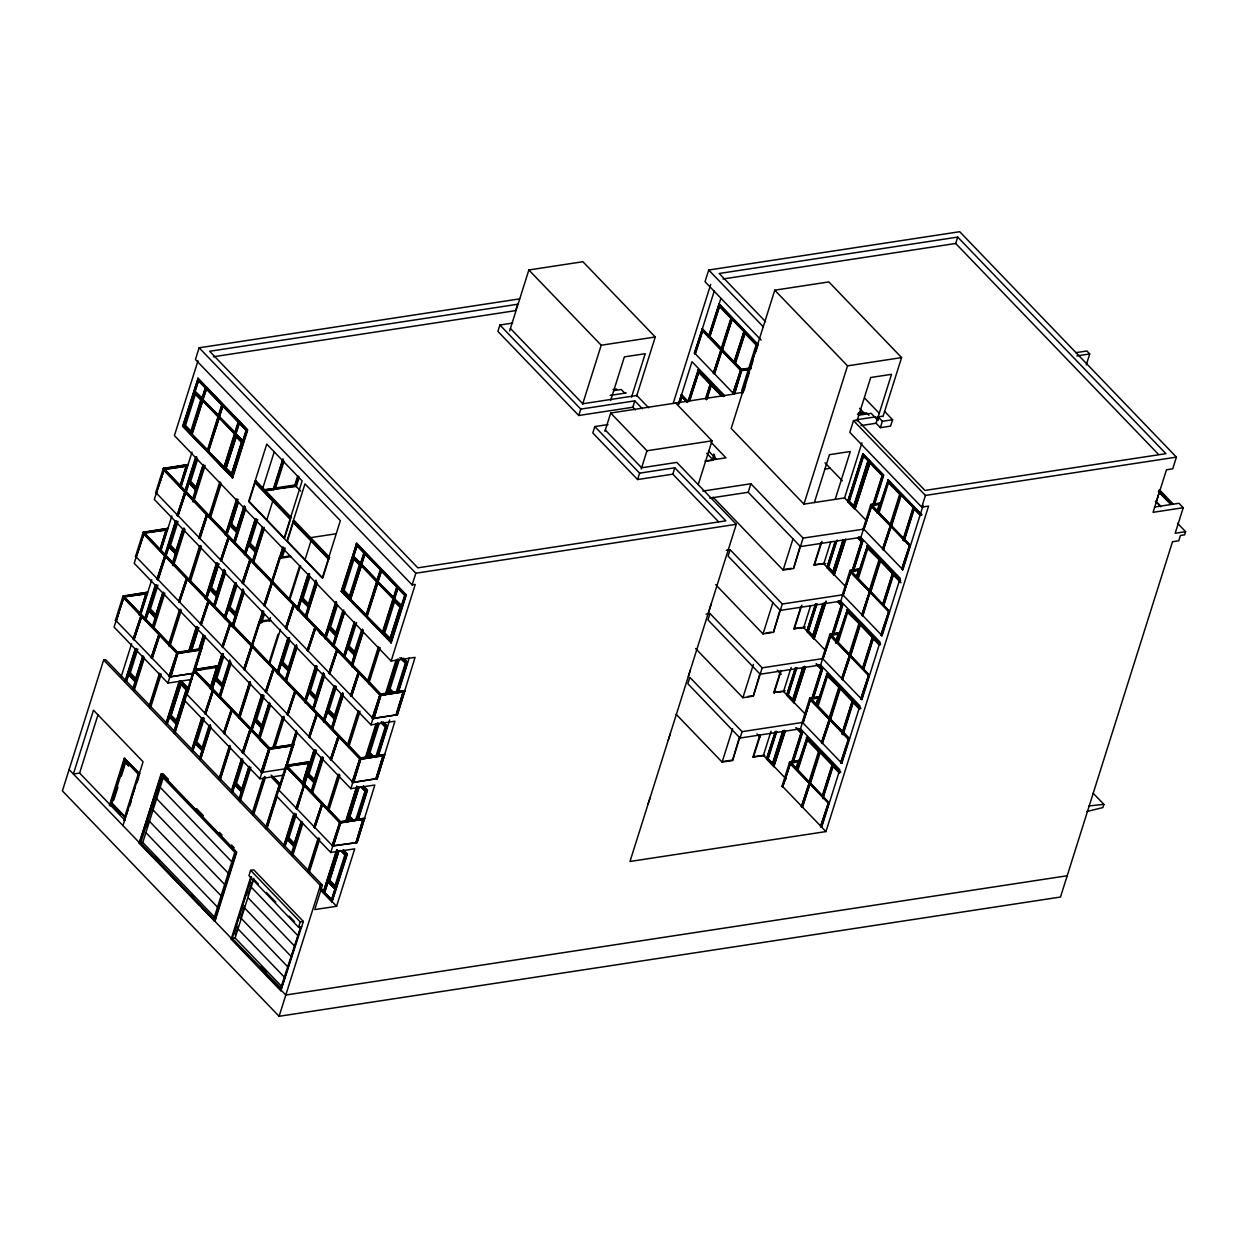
<?xml version="1.0" encoding="UTF-8"?>
<svg xmlns="http://www.w3.org/2000/svg" width="1248" height="1248" viewBox="0 0 1248 1248"><rect width="100%" height="100%" fill="white"/><g stroke="black" fill="none" stroke-linecap="round" stroke-linejoin="round"><path stroke-width="1.5" d="M648.118 804.055L650.114 797.659M668.242 740.236L670.238 733.84M688.366 676.416L690.362 670.02M708.49 612.596L711.157 604.079M519.605 298.88L199.134 347.802L195.437 359.502L412.136 584.922L415.256 584.438L391.123 661.034L415.069 657.368L397.238 715.104L404.945 690.643L380.312 694.075L163.316 468.343L155.61 492.82L156.25 493.475L164.034 470.012L154.3 499.434L370.999 724.854L394.945 721.204L377.114 778.924L384.821 754.463L360.188 757.895L143.192 532.163L135.486 556.639L136.126 557.294L143.91 533.832L134.176 563.254L350.875 788.674L374.821 785.023L356.99 842.743L364.697 818.282L340.486 821.652L286.619 765.617L310.3 761.67L285.917 765.383L278.21 789.844L278.834 790.514L293.842 744.557L269.615 747.926L194.485 669.786L218.15 665.839L193.783 669.552L269.474 748.285L293.842 744.557M191.849 679.442L167.903 683.093L114.052 627.073L123.786 597.652L116.002 621.114L115.362 620.459L123.068 595.998L147.451 592.27L123.77 596.216L177.637 652.252L201.583 648.586L195.281 669.755M276.9 796.474L330.751 852.493L354.713 848.843L336.586 906.266L314.73 909.605L322.436 885.144L105.737 659.724L103.646 660.036L62.4 790.873L279.1 1016.293L1060.488 897.031L1172.496 541.757L1178.752 540.805L1180.421 535.486L1184.602 534.846L1185.6 531.664L1177.519 523.255M197.98 360.859L174.408 435.599L391.123 661.019M115.643 620.755L116.579 620.599L119.137 611.317M137.592 552.88L141.57 540.29M159.978 481.868L162.817 472.867M183.035 426.208L232.627 477.797L183.035 426.208L198.12 378.331L182.614 426.27L232.627 477.797L247.728 429.936L198.12 378.331M183.862 425.88L194.875 392.2L201.958 399.563L191.365 433.181L183.862 425.88L191.365 433.181M194.797 391.201L198.572 380.5L205.655 387.863L202.301 398.502L194.797 391.201L202.301 398.502M184.283 425.802L194.875 392.2M195.218 391.139L198.572 380.5M124.582 759.923L138.216 774.103L123.755 819.936L124.379 820.591L125.174 820.466L79.607 773.074L98.015 714.714M190.944 433.243L201.552 399.625L194.454 392.262M201.88 398.564L205.234 387.925L198.151 380.562M191.802 434.132L202.816 400.452L218.4 416.676L207.808 450.278L191.802 434.132L207.808 450.278M202.738 399.454L206.497 388.752L222.097 404.976L218.743 415.615L202.738 399.454L218.743 415.615M192.223 434.07L202.816 400.452M203.143 399.391L206.497 388.752M139.246 615.092L146.063 593.502L139.526 615.389M160.508 547.669L166.187 529.667L160.228 549.775M180.055 485.659L186.295 465.847L180.336 485.956M140.291 614.936L147.451 592.27M160.415 551.117L167.575 528.45L143.192 532.163M180.539 487.297L187.699 464.63L163.316 468.343M121.056 677.149L131.57 643.796M133.24 639.054L141.04 615.592L133.24 639.054L133.957 639.803L141.742 616.325L133.957 639.803M140.572 615.233L151.757 579.743M160.696 551.413L171.881 515.923M180.82 487.594L192.005 452.104M157.076 579.103L164.876 555.641L157.076 579.103L158.215 579.774L168.574 546.671L174.892 552.755M177.918 516.017L185.702 492.554L177.918 516.017L177.2 515.284L185 491.821L164.034 470.012M124.878 681.658L135.33 648.523M144.425 619.679L155.454 584.704M165.126 554.018L175.578 520.884M185.25 490.199L195.686 457.064M125.299 681.595L135.158 650.302M145.423 617.776L155.282 586.482M165.547 553.956L175.406 522.662M196.108 456.986L177.2 515.284M157.794 579.836L165.594 556.374L186.545 578.183L178.76 601.645L186.545 578.183M126.095 681.408L128.747 674.248L135.829 681.611L133.598 688.709M135.751 680.612L128.653 673.249L136.469 648.476M145.657 619.351L148.855 610.428L155.953 617.791L153.161 626.668M155.875 616.793L148.777 609.43L156.593 584.657M168.574 546.671L175.656 554.034L175.984 552.973L168.901 545.61L176.717 520.837M185.89 491.712L189.103 482.789L196.201 490.152L193.393 499.013M188.698 482.851L195.78 490.214L196.108 489.154L189.025 481.79L196.841 457.018M126.5 681.33L128.747 674.248M143.411 657.556L136.157 680.55L129.074 673.187L136.328 650.192M145.517 621.067L148.855 610.428M162.973 595.499L156.281 616.73L149.198 609.367L156.452 586.357M165.625 557.248L168.979 546.608M184.22 528.154L176.405 552.911L169.322 545.548L176.576 522.538M186.311 491.65L189.103 482.789M195.702 489.216L196.529 489.091L189.446 481.728L196.7 458.718M137.81 649.038L130.322 672.797L135.72 678.397L142.631 656.464M157.934 585.218L150.446 608.977L155.844 614.578L162.755 592.644M178.058 521.399L170.57 545.142L175.952 550.758L182.879 528.824M197.605 459.404L190.694 481.322L196.076 486.938L202.987 465.005M207.386 450.341L217.994 416.738L202.394 400.514M218.322 415.678L221.676 405.038L206.092 388.814M132.756 688.834L143.13 655.918M152.318 626.792L163.254 592.098M172.442 562.973L183.378 528.278M192.566 499.153L203.502 464.459M208.244 451.23L219.258 417.55L234.842 433.774L224.25 467.392L208.244 451.23L224.25 467.392M219.18 416.551L222.94 405.85L238.54 422.074L235.186 432.713L219.18 416.551L235.186 432.713M173.285 562.848L176.077 553.972L175.235 554.096M197.09 487.328L203.783 466.097M133.63 689.645L143.926 657.01M153.176 627.635L164.05 593.19M172.739 565.625L184.158 529.37M192.863 501.805L204.282 465.551M208.666 451.168L219.258 417.55M219.586 416.489L222.94 405.85M133.895 691.33L144.175 658.694M154.019 627.51L164.876 593.065M173.566 565.5L185 529.246M193.69 501.68L205.124 465.426M151.195 657.743L158.995 634.265L151.195 657.743L152.318 658.414L159.697 635.014L151.913 658.476M120.167 814.57L111.493 805.553L109.496 805.116L124.254 758.316L139.932 773.682L139.136 773.791M110.136 805.771L125.05 758.191M110.9 805.646L112.18 803.369L124.566 816.254M111.493 805.553L112.18 803.369M113.849 799.952L117.889 787.129M121.368 776.116L125.408 763.292M198.869 537.826L206.669 514.363L198.869 537.826L200.008 538.496L207.386 515.096L199.586 538.559M187.262 578.916L179.462 602.378L187.262 578.916L208.213 600.725L200.429 624.187L208.213 600.725M111.587 803.462L125.518 817.596L111.899 803.416L124.972 761.935L128.84 765.632L128.934 763.542L125.939 759.72M128.56 765.679L128.934 763.542M223.829 467.454L234.437 433.836L218.837 417.612M234.764 432.775L238.118 422.136L222.534 405.912M149.23 705.853L159.51 673.234M168.776 643.859L179.634 609.414M188.9 580.024L199.758 545.594M209.024 516.204L219.882 481.775M224.687 468.328L235.279 434.725L242.783 442.026L231.972 475.675L224.687 468.328L231.769 475.706L242.783 442.026M235.622 433.664L239.382 422.963L246.48 430.326L243.126 440.965L235.622 433.664L243.126 440.965M150.056 705.728L159.775 674.918M169.603 643.718L180.461 609.289M189.727 579.899L200.585 545.47M209.851 516.079L220.147 483.46M224.89 468.296L235.482 434.694M150.072 706.742L160.368 674.123M169.057 646.542L180.476 610.303M189.743 580.913L200.6 546.484M209.867 517.093L220.724 482.664M225.092 468.265L235.7 434.663M236.028 433.602L239.382 422.963M150.337 708.427L161.195 673.998M169.884 646.417L181.319 610.178M190.585 580.788L201.443 546.343M210.132 518.778L220.99 484.349M226.138 467.906L236.153 436.816L226.138 467.906L231.738 473.476L241.535 442.416L235.934 436.847M242.705 441.028L246.059 430.388L238.976 423.025M169.151 676.416L176.951 652.954L169.151 676.416L170.726 676.931L177.824 653.234L170.726 676.931M124.519 819.827L125.206 817.643M232.222 477.859L247.307 429.998L197.699 378.394L247.307 429.998M122.959 825.614L143.083 761.795L93.475 710.206L73.367 774.025L79.607 773.074M167.903 683.093L177.512 652.61L123.068 595.998M126.095 815.771L127.811 810.311M130.104 803.041L135.268 786.661M137.561 779.392L139.292 773.932L124.254 758.316M129.714 806.068L131.414 800.67M137.093 782.668L138.793 777.27M166.078 722.904L179.228 681.205M189.056 650.021L196.498 626.449M205.187 598.884L216.606 562.63M225.311 535.064L236.73 498.81M166.499 722.842L179.65 681.143M189.478 649.958L196.342 628.196M206.17 597.012L216.466 564.377M226.294 533.192L236.574 500.557M166.904 723.856L169.556 716.711L176.639 724.074L173.846 732.95M176.982 723.013L169.478 715.712L180.071 682.094L169.681 715.681L176.982 723.013L203.798 637.962M190.164 650.114L197.402 627.12M206.591 597.995L209.804 589.072L216.887 596.435L214.094 605.296M225.03 570.601L216.809 595.436L209.726 588.073L217.526 563.3M226.715 534.175L229.928 525.252L237.011 532.615L229.507 525.314M245.154 506.782L236.933 531.617L229.85 524.238L237.65 499.481M167.326 723.793L169.556 716.711M190.367 650.083L197.621 627.089M206.45 599.695L209.804 589.072M217.745 563.269L209.929 588.042L217.23 595.374M226.574 535.876L229.928 525.252M237.869 499.45L230.053 524.207L237.354 531.554M170.945 715.291L180.944 684.185L186.326 689.801L176.53 720.86L170.945 715.291L176.53 720.86M191.069 651.456L198.557 627.713M224.266 569.462L216.575 593.252L211.177 587.636L218.665 563.893M243.812 507.468L236.699 529.417L231.301 523.817L238.212 501.899M171.148 715.244L180.944 684.185M191.272 651.425L198.76 627.682M216.778 593.206L211.396 587.605L218.884 563.862M236.902 529.386L231.52 523.786L238.43 501.868M220.553 560.368L228.337 536.905L220.553 560.368L221.255 561.101L229.055 537.638L221.255 561.101M208.931 601.458L201.131 624.92L208.931 601.458L229.897 623.267L222.097 646.729L229.897 623.267M176.327 720.892L186.124 689.832L180.726 684.232M198.744 649.756L203.362 635.138M216.575 593.252L224.063 569.494M236.699 529.417L244.187 505.674M198.962 649.724L203.564 635.107M173.987 731.234L176.233 724.136L169.135 716.773M176.561 723.076L187.169 689.473L180.071 682.094M199.477 650.411L203.939 636.262M213.673 605.358L216.481 596.497L209.383 589.134M216.809 595.436L224.624 570.664M233.797 541.538L236.59 532.678M236.933 531.617L244.748 506.844M176.779 723.044L187.372 689.442M199.68 650.38L204.142 636.23M217.012 595.405L224.827 570.632M237.136 531.586L244.951 506.813M234.218 541.476L236.449 534.394M139.246 843.242L161.632 774.025L236.746 852.166L214.937 921.305L139.246 843.242L161.054 774.103L163.114 773.791L168.48 779.376M193.112 673.514L200.476 650.114L176.873 653.375M174.486 733.262L205.062 636.293M214.141 607.464L225.17 572.473M234.265 543.644L245.294 508.654M174.907 733.2L185.344 700.05M194.095 671.284L187.138 694.621L186.077 694.013L187.013 693.872M195 669.458L205.468 636.23M214.562 607.402L225.67 572.177M234.686 543.566L245.716 508.591M140.728 842.821L142.802 842.509L215.888 918.528L213.829 918.84L140.728 842.821L162.287 776.209M146.484 826.566L148.2 821.106M152.786 806.551L154.518 801.091M159.104 786.536L161.975 777.442M255.731 482.227L256.136 480.948L255.091 481.104L290.472 517.904L291.517 517.748L256.136 480.948M142.802 842.509L163.27 777.598M262.579 488.81L274.264 451.76M224.063 617.776L235.092 582.785M244.187 553.956L255.216 518.965M225.061 615.872L235.513 582.722M245.185 552.053L255.637 518.903M225.295 617.448L228.509 608.525L235.591 615.888L232.799 624.749M243.173 591.833L235.513 614.89L228.431 607.526L236.231 582.754M245.419 553.628L248.633 544.705L255.715 552.068L252.923 560.929M263.297 528.013L255.637 551.07L248.539 543.691L256.355 518.934M225.155 619.164L228.509 608.525M235.934 614.827L228.836 607.448L236.09 584.454M245.279 555.329L248.633 544.705M256.043 551.008L248.96 543.629L256.214 520.634M237.011 585.14L230.1 607.058L235.482 612.659L242.97 588.916M257.712 519.496L250.224 543.239L255.606 548.839L262.517 526.921M242.221 582.91L250.006 559.447L242.221 582.91L243.344 583.58L250.723 560.18L242.923 583.643M210.538 686.852L216.2 668.85M230.599 624L222.799 647.462L230.599 624L251.566 645.809L243.766 669.271L244.468 670.004L260.005 622.081L259.272 621.348L243.766 669.271M210.241 688.958L216.778 667.056L218.104 667.196L194.672 670.769M282.797 458.983L273.234 489.325L296.306 486.47L299.208 477.266M283.078 459.28L273.515 489.622L264.67 490.963M191.35 750.797L201.786 717.662M210.881 688.818L221.91 653.843M273.796 489.902L283.093 460.45M192.332 748.894L202.207 717.6M211.286 688.787L222.409 653.531M283.468 460.621L274.825 488.062L294.824 485.004L300.706 491.057M192.551 750.547L195.203 743.387L202.285 750.75L200.054 757.848M210.428 724.932L202.207 749.752L195.125 742.388L202.94 717.616M211.552 690.269L215.327 679.567L222.409 686.93L219.617 695.807M230.006 662.875L222.331 685.932L215.249 678.569L223.049 653.796M192.972 750.469L195.203 743.387M202.628 749.689L195.546 742.326L203.346 717.553M211.973 690.206L215.327 679.567M222.752 685.87L215.67 678.506L223.47 653.734M231.816 626.59L235.17 615.95L228.088 608.587M235.513 614.89L243.313 590.117M252.502 560.992L255.294 552.131L248.212 544.768M255.637 551.07L262.891 528.076M284.045 461.214L275.387 488.654L295.386 485.597L298.272 476.455M204.781 713.482L212.581 690.019L204.781 713.482L205.499 714.215L213.283 690.752L205.499 714.215M204.282 718.177L196.794 741.936L202.176 747.536L209.087 725.603M223.829 656.183L216.918 678.116L222.3 683.717L229.788 659.958M232.674 627.479L244.109 591.224M253.36 561.85L264.217 527.405M233.095 627.416L243.953 592.972M253.781 561.787L264.077 529.152M266.854 519.854L272.891 500.698M199.633 757.91L210.023 724.994M219.196 695.869L230.147 661.175M200.522 758.722L210.803 726.086M220.069 696.712L230.927 662.267M200.928 758.659L210.647 727.834M220.475 696.649L230.771 664.014M294.824 485.004L297.71 475.862M296.322 484.037L298.646 476.674M284.029 538.325L302.141 480.886L266.76 444.085L248.648 501.524L322.249 578.089L340.361 520.65L304.98 483.85L286.868 541.273M290.035 520.853L284.56 538.247L249.163 501.446L255.2 482.305L290.597 519.106M223.564 733.013L231.364 709.55L223.564 733.013L224.281 733.746L232.066 710.284L224.281 733.746M291.174 556.577L280.129 558.262L264.592 606.185L263.89 605.452L271.69 581.989L250.723 560.18M290.456 555.844L279.396 557.528L263.89 605.452M251.956 645.122L262.813 610.693M272.08 581.303L282.937 546.874M244.468 670.004L252.268 646.542L273.234 668.351L265.434 691.813L273.234 668.351M252.361 645.06L262.657 612.44M264.592 606.185L272.392 582.722L293.358 604.531L285.558 627.994L293.358 604.531M273.062 579.431L282.781 548.621M259.818 623.735L263.734 611.348M280.504 558.152L283.858 547.529M260.832 621.816L263.609 613.018M280.956 557.996L283.733 549.198M261.628 622.877L264.498 613.735M282.313 557.232L285.199 548.09M293.951 521.976L294.341 520.697L293.311 520.853L328.692 557.669M219.227 778.175L229.507 745.555M238.774 716.165L249.631 681.736M219.632 778.112L229.928 745.493M239.195 716.102L250.052 681.673M269.318 621.176L270.457 617.51M219.695 780.281L230.131 747.146M239.226 718.302L250.255 683.327M220.1 780.218L230.552 747.084M239.647 718.24L250.676 683.264M268.726 663.718L278.008 634.249M288.85 599.898L299.302 566.748M269.428 664.451L280.457 629.476M289.552 600.631L300.581 565.656M242.346 752.544L250.146 729.082L242.346 752.544L243.469 753.215L250.848 729.815L243.048 753.277M231.613 790.234L241.472 758.94M250.567 730.096L261.596 695.12M232.019 790.171L241.316 760.718M251.566 728.192L262.018 695.058M305.074 559.603L311.111 540.462L328.801 558.854L322.764 578.011M232.237 791.825L234.889 784.664L241.972 792.043M241.145 792.168L241.894 791.045L234.811 783.666L242.611 758.893M251.238 731.546L254.592 720.907L260.926 726.991M261.269 728.348L262.018 727.225L254.935 719.846L262.735 695.074M232.658 791.762L234.889 784.664M249.007 769.751L242.315 790.967L235.232 783.604L242.471 760.609M251.659 731.484L255.013 720.845M269.131 705.931L262.439 727.147L255.341 719.784L263.156 695.011M243.391 761.28L236.48 783.214L241.862 788.814L248.773 766.896M264.092 695.635L256.604 719.394L261.986 724.994L268.897 703.076M273.936 669.084L266.152 692.546L273.936 669.084L294.902 690.893L287.102 714.355L294.902 690.893M294.06 605.264L286.276 628.727L294.06 605.264L315.026 627.073L307.226 650.536L315.026 627.073M276.931 672.766L287.96 637.79M297.055 608.946L308.084 573.971M277.93 670.862L288.382 637.728M297.476 608.884L308.506 573.908M278.164 672.454L281.377 663.515L288.46 670.894L280.956 663.577M281.299 662.516L288.803 669.833L281.299 662.516L289.099 637.759M297.726 610.397L301.08 599.758L308.584 607.074L301.08 599.758M301.423 598.697L308.927 606.013L301.423 598.697L309.223 573.94M278.023 674.154L281.377 663.515M281.72 662.454L289.536 637.65M298.147 610.334L301.501 599.695M301.844 598.634L309.66 573.83M238.914 799.25L249.288 766.334M258.476 737.209L269.412 702.515M239.741 799.126L241.426 793.806M259.865 735.306L261.534 729.986M289.879 640.146L282.968 662.064L288.35 667.664L295.261 645.746M310.003 576.326L303.092 598.244L308.474 603.845L315.962 580.102M239.788 800.062L250.068 767.442M259.334 738.052L270.192 703.622M240.053 801.746L250.91 767.317M260.161 737.927L270.457 705.307M285.262 679.817L288.054 670.956M288.382 669.895L296.197 645.122M305.37 615.997L308.178 607.136M308.506 606.076L316.321 581.303M285.667 679.754L296.618 645.029M305.791 615.935L316.196 582.956M286.12 680.659L296.977 646.23M306.244 616.84L317.101 582.41M286.541 680.597L296.821 647.977M306.649 616.777L316.945 584.158M213.829 918.84L234.796 852.322L161.71 776.303M261.128 772.075L268.913 748.613L261.128 772.075L261.768 772.746L262.704 772.606L269.802 748.909L262.985 770.515M214.375 921.383L236.168 852.244L161.054 774.103M261.768 772.746L269.474 748.285M283.842 775.117L259.88 778.768L261.893 772.387L186.779 694.247M252.252 813.041L263.11 778.596M272.953 747.396L282.672 716.586M253.656 811.091L264.514 776.662M273.78 747.271L282.922 718.271M252.72 815.147L264.904 776.474M273.998 747.63L283.873 716.336M253.937 813.79L265.372 777.551M274.638 748.16L284.341 717.35M295.604 691.626L287.82 715.088L295.604 691.626L316.571 713.435L308.786 736.897L316.571 713.435M315.728 627.806L307.944 651.269L315.728 627.806L336.695 649.615L328.895 673.078L329.612 673.811L337.412 650.348L329.612 673.811M250.708 877.126L231.161 939.12L280.769 990.725L303.358 921.461L253.75 869.856L250.63 870.34L248.945 875.644L298.568 927.264L301.688 926.78M304.824 700.128L315.682 665.683M324.948 636.308L335.806 601.864M305.245 700.066L316.103 665.621M325.369 636.246L336.227 601.801M265.418 828.641L279.146 785.148L271.658 777.364M291.829 744.884L296.4 730.392M305.105 702.827L308.88 692.125L315.962 699.488L313.17 708.365M324.106 673.67L315.884 698.49L308.786 691.127L316.602 666.354M325.229 639.007L329.004 628.306L336.086 635.669L333.294 644.545M343.668 611.614L336.008 634.67L328.91 627.307L336.726 602.534M266.417 826.769L279.552 785.086L272.08 777.301M285.074 769.189L292.172 745.493L285.652 767.38M292.25 744.822L296.244 732.139M305.526 702.764L308.88 692.125M316.29 698.428L309.208 691.064L317.023 666.292M325.65 638.945L329.004 628.306M336.414 634.608L329.332 627.245L336.586 604.235M341.203 591.24L356.71 543.301L406.318 594.906L391.232 642.767L341.203 591.24L364.416 614.874M233.672 933.52L240.006 913.474M241.145 909.823L247.478 889.762M248.617 886.111L251.503 877.001M266.464 828.937L280.394 784.758L271.066 775.055M285.418 768.799L297.04 731.983M341.624 591.178L356.71 543.301M281.33 988.541L232.253 938.434L251.612 877.032M266.885 828.875L276.744 797.581M278.834 790.514L296.962 733.434M317.382 668.741L310.471 690.674L315.853 696.275L323.341 672.516M337.506 604.921L330.58 626.839L335.977 632.455L342.888 610.522M342.451 590.85L353.465 557.17L360.563 564.533L349.955 598.151L342.451 590.85L349.955 598.151M353.387 556.171L357.162 545.47L364.244 552.833L360.89 563.472L353.387 556.171L360.89 563.472M342.872 590.788L353.465 557.17M353.808 556.109L357.162 545.47M235.17 935.033L238.04 925.922M240.349 918.622L244.374 905.861M247.822 894.91L251.846 882.149M282.048 986.825L235.123 937.997L253.937 878.342M312.749 708.427L315.541 699.551L308.459 692.188M315.884 698.49L323.684 673.733M332.311 646.37L335.665 635.731L328.583 628.368M336.008 634.67L343.808 609.913M313.794 708.677L324.246 675.542M333.341 646.698L344.37 611.723M313.638 710.455L324.667 675.48M333.762 646.636L344.791 611.645M349.534 598.213L360.142 564.611L353.059 557.232M360.469 563.534L363.823 552.911L356.741 545.532M350.392 599.102L361.405 565.422L376.99 581.646L366.397 615.248L350.392 599.102L366.397 615.248M380.125 571.709L376.912 580.648L361.327 564.424L364.681 553.784L380.687 569.946L364.681 553.784M350.813 599.04L361.405 565.422M377.333 580.585L361.748 564.361L365.102 553.722M336.133 651.409L328.895 673.078M317.288 714.168L309.488 737.646L317.288 714.168L338.239 735.977L330.455 759.439L331.157 760.188L338.957 736.71L331.157 760.188M302.656 782.683L308.896 762.887L302.375 784.789M284.045 844.787L293.92 813.493M303.014 784.649L314.044 749.674M323.138 720.829L334.168 685.854M343.84 655.169L354.292 622.034M284.466 844.724L294.341 813.431M303.982 782.824L313.966 751.156M324.137 718.926L333.996 687.632M344.261 655.106L354.697 621.972M296.088 808.454L303.888 784.992L296.088 808.454L297.211 809.125L304.169 785.788M284.684 846.378L287.336 839.218L294.419 846.596L292.188 853.679M286.915 839.28L293.998 846.659L294.341 845.582L287.243 838.219L295.058 813.446M303.685 786.1L307.039 775.46L313.357 781.544M307.039 775.46L314.122 782.839L314.465 781.763L307.367 774.4L315.182 749.627M323.809 722.28L327.569 711.578L334.667 718.942L331.874 727.818M342.81 693.124L334.589 717.943L327.491 710.58L335.306 685.807M344.495 656.682L347.287 647.821L353.605 653.905M362.372 631.067L354.697 654.124L347.615 646.76L355.072 623.719M285.09 846.316L287.336 839.218M302 822.526L294.746 845.52L287.664 838.157L294.918 815.162M296.79 809.188L307.46 775.398M322.686 756.943L314.87 781.7L307.788 774.337L315.042 751.343M324.23 722.218L327.569 711.578M335.166 687.508L327.491 710.58M344.9 656.62L347.693 647.759M355.29 623.688L347.615 646.76M296.416 814.008L288.912 837.767L294.31 843.367L301.22 821.434M316.524 750.188L309.036 773.947L314.434 779.548L321.344 757.614M328.957 710.159L334.558 715.728L328.957 710.159L336.445 686.4M349.081 646.339L354.666 651.908L349.081 646.339L356.569 622.58M334.339 715.759L341.468 693.794M354.463 651.94L361.592 629.975M365.976 615.311L376.584 581.708L360.984 565.484M376.912 580.648L380.266 570.008M291.346 853.804L301.174 822.65M310.908 791.762L321.859 757.068M331.453 727.88L334.246 719.004L327.163 711.641M334.589 717.943L342.389 693.186M351.577 664.061L354.37 655.184L347.287 647.821M354.697 654.124L362.513 629.366M334.792 717.912L342.592 693.155M362.716 629.335L354.916 654.092L347.833 646.729M366.834 616.2L377.848 582.52L393.432 598.744L382.84 632.362L366.834 616.2L382.84 632.362M377.77 581.521L381.529 570.82L397.129 587.044L393.775 597.683L377.77 581.521L393.775 597.683M312.312 789.859L313.981 784.54M351.998 663.998L354.37 655.184M367.255 616.138L377.848 582.52M378.175 581.459L381.529 570.82M292.219 854.615L302.515 821.98M311.782 792.605L322.639 758.16M332.311 728.723L343.169 694.278M351.858 666.713L363.293 630.458M292.484 856.3L302.78 823.68M312.608 792.48L323.466 758.035M332.732 728.66L343.013 696.025M352.279 666.65L363.137 632.206M350.579 695.62L358.363 672.157L350.579 695.62L351.702 696.29L359.081 672.89L351.281 696.368M337.678 737.786L330.455 759.439M314.044 827.128L321.844 803.665L314.044 827.128L314.746 827.861L322.546 804.398L314.746 827.861M382.418 632.424L393.026 598.806L377.426 582.598M393.354 597.745L396.708 587.106L381.124 570.898M307.819 870.823L318.1 838.204M327.366 808.829L338.224 774.384M347.49 744.994L358.348 710.564M367.614 681.174L378.472 646.745M393.869 599.695L401.17 607.027L390.562 640.645L383.276 633.298L393.869 599.695L401.372 606.996L390.359 640.676L401.372 606.996M394.212 598.634L397.972 587.933L405.07 595.296L401.716 605.935L394.212 598.634L401.716 605.935M308.646 870.698L318.942 838.079M328.193 808.688L339.05 774.259M348.317 744.869L358.613 712.249M368.441 681.049L378.737 648.43M383.479 633.266L394.29 599.633M394.618 598.572L397.972 587.933M308.662 871.712L318.958 839.093M328.208 809.702L339.082 775.273M348.332 745.883L359.19 711.454M368.456 682.063L379.314 647.634M308.927 873.397L319.784 838.968M328.474 811.387L339.908 775.148M348.598 747.568L360.032 711.329M368.722 683.748L380.156 647.494M390.328 638.446L384.727 632.876L394.524 601.817L400.124 607.386L390.125 638.477L400.124 607.386M298.568 927.264L300.238 921.944L250.63 870.34M280.535 988.65L300.69 927.139M401.294 605.998L404.648 595.358L397.566 587.995M280.769 990.725L300.893 926.905M390.811 642.845L405.896 594.968L356.288 543.364M412.136 584.922L415.834 573.222L199.134 347.802M356.99 842.743L331.999 845.801L339.799 822.338L332.982 843.944M354.011 780.406L360.828 758.8L353.73 782.496L352.763 782.652L352.123 781.981L359.923 758.519L353.106 780.125M372.247 718.162L380.032 694.699L372.247 718.162L373.854 718.676L380.952 694.98L373.854 718.676M279.1 1016.293L320.362 885.472L103.646 660.036M330.751 852.493L340.345 822.011L285.917 765.383M350.875 788.674L360.188 757.895M360.266 758.893L360.61 757.832L360.547 759.19L360.89 758.129L143.614 532.1M370.999 724.854L380.312 694.075M380.39 695.074L380.734 694.013L380.671 695.37L381.014 694.309L163.738 468.281M340.673 822.635L333.294 846.035L340.673 822.635L363.043 819.203L355.945 842.899L363.043 819.203L339.721 822.775M512.678 323.06L499.902 325.01L497.89 331.391L578.744 415.49L632.814 407.238L635.341 409.874M365.071 758.472L375.929 724.043M385.195 694.652L396.053 660.223M337.085 849.748L323.528 891.493L336.679 849.81M345.368 822.229L356.803 785.99M345.79 822.167L356.647 787.738M365.898 758.347L376.771 723.918M386.599 692.718L396.88 660.098M366.444 757.708L377.38 723.029M386.568 693.888L397.504 659.209M324.386 892.382L328.146 881.681L335.244 889.044L331.89 899.683L324.386 892.382L331.89 899.683M337.756 850.574L328.271 880.651L335.15 888.046L328.068 880.682L337.553 850.606M346.741 821.465L347.849 817.924L350.641 820.31M351.733 820.544L348.192 816.863L357.677 786.786M357.88 786.755L348.395 816.832L352.154 820.482M324.792 892.32L328.146 881.681M337.974 850.543L328.068 880.682M347.162 821.402L348.27 817.861M358.098 786.724L348.192 816.863M367.271 757.583L368.394 754.042L367.567 754.166M372.278 756.662L368.737 752.981L378.206 722.904M387.395 693.763L388.518 690.222L387.691 690.347M392.402 692.843L388.846 689.146L398.33 659.084M329.534 880.261L335.119 885.83L329.534 880.261L338.754 851.027M353.699 820.638L349.658 816.426L358.862 787.207M329.737 880.23L338.957 850.996M353.902 820.607L349.861 816.395L359.081 787.176M379.205 723.356L369.985 752.575L374.026 756.787M399.329 659.521L390.109 688.756L394.15 692.968M509.636 330.938L528.856 269.974L582.91 261.721L655.262 336.991L636.62 396.1M334.916 885.862L344.916 854.771L340.876 850.559M355.618 820.217L365.04 790.951L361 786.739M375.944 756.35L385.164 727.132L381.124 722.92M396.068 692.531L405.288 663.296L399.906 657.696M331.469 899.746L334.823 889.106L327.74 881.743M335.15 888.046L345.758 854.443L342.217 850.746M356.959 818.922L365.882 790.624L362.326 786.926M377.068 755.102L385.991 726.804L381.28 721.874M397.192 691.283L406.115 662.969L401.404 658.055M335.369 888.014L346.164 854.381L342.42 850.715M357.162 818.891L366.288 790.546L362.544 786.895M377.489 755.04L386.412 726.726L381.685 721.812M397.613 691.22L406.536 662.906L401.809 657.992M343.403 849.794L347.428 853.975L331.921 901.914L347.006 854.053L343.153 850.044M357.848 819.686L367.13 790.218L363.277 786.224M377.957 755.867L387.254 726.398L383.276 722.28M398.081 692.047L407.378 662.579L403.4 658.46M358.254 819.624L367.552 790.156L363.527 785.975M378.378 755.789L389.688 719.956M398.502 691.969L409.297 657.727M376.069 779.08L383.167 755.383L375.788 778.783L377.114 778.924M396.193 715.26L403.291 691.564L395.912 714.964L397.238 715.104M578.744 415.49L580.757 409.11L499.902 325.01M582.566 404.352L601.208 345.228L528.856 269.974M607.979 424.57L594.812 426.582L592.8 432.962L637.588 479.544L672.797 474.162L718.427 521.633M610.662 400.374L624.374 356.881L645.216 353.699L631.504 397.192M604.921 431.293L610.693 413.026L734.495 393.994L741.593 370.297L734.495 393.994M632.814 407.238L634.826 400.858L580.757 409.11M637.588 479.544L639.6 473.148L594.812 426.582M641.207 469.014L646.963 450.762L610.693 413.026M1185.6 531.664L1175.179 533.255L1183.229 507.718L1153.058 512.32L1166.474 469.778L1172.73 468.827L1176.412 457.127L959.712 231.707L708.724 270.02L705.026 281.72L761.124 340.064M673.124 403.572L710.72 284.357M678.569 402.979L681.58 394.649L688.319 401.653M694.949 353.98L702.749 330.502L695.37 353.902L694.247 353.231L702.374 328.708L741.406 369.314L750.781 367.879M678.538 404.29L691.985 361.686L724.854 395.866M734.105 394.196L694.668 353.168L714.386 290.612M679.271 403.712L681.954 396.458L680.254 401.856M688.054 401.185L698.334 369.829L723.996 396.505M708.271 337.069L719.129 303.872L758.16 344.479L755.851 351.842M688.475 401.123L698.334 369.829M709.27 335.166L720.876 298.366M689.224 401.045L698.786 371.982L710.518 384.197L705.947 398.689M709.441 336.913L719.581 306.041L731.312 318.24L721.594 349.05M689.645 400.982L698.786 371.982M709.862 336.851L719.581 306.041M672.797 474.162L674.809 467.782L639.6 473.148M714.121 373.901L721.921 350.438L714.542 373.838L713.404 373.168L721.204 349.705M705.541 398.752L710.112 384.259L698.365 372.044M719.16 306.103L730.907 318.302L713.404 373.168M706.384 399.641L710.954 385.133L722.186 396.318M722.03 350.002L732.17 319.129L744.323 331.781L735.181 360.781M706.805 399.578L711.376 385.07M721.874 351.749L732.17 319.129M734.027 361.92L744.307 330.564L734.76 360.844M734.635 363.605L745.181 332.67L756.912 344.869L750.064 366.616M735.462 363.48L745.181 332.67M698.209 484.661L712.031 440.825L675.745 403.088M714.48 454.678L712.764 460.075L713.84 454.022M732.935 393.463L740.719 370.001L732.935 393.463L733.559 394.134L741.406 369.314M714.839 456.331L713.419 459.638M741.796 390.312L756.085 344.994L744.338 332.795M742.248 392.465L757.333 344.604L743.902 330.626M882.976 416.598L901.586 357.599L828.844 281.923L774.774 290.176L731.188 428.454L803.93 504.13L844.693 497.905M745.352 385.148L749.455 372.091M750.625 368.41L752.95 361.046M743.933 390.842L745.633 385.445M605.327 430.045L641.597 467.782L676.806 462.4L736.304 524.3L629.99 861.479L825.958 831.574L928.574 506.095L921.726 507.14L849.81 432.323L853.507 420.623L857.282 420.046L924.94 490.433L1165.913 453.664L957.715 237.089L719.222 273.484L765.554 321.672M706.134 614.125L709.987 613.532L707.975 619.913L760.172 674.216L820.622 664.997L859.934 705.9L841.823 763.339L840.7 762.653L848.5 739.19L840.7 762.653M726.258 550.29L730.096 549.713L728.083 556.093L780.296 610.397L840.746 601.177L880.058 642.08L861.947 699.52L860.824 698.833L868.608 675.371L860.824 698.833M880.948 635.014L888.732 611.551L880.948 635.014L882.071 635.684L900.182 578.261L860.855 537.358L800.42 546.577L748.207 492.274L750.89 483.756L702.874 491.088M740.095 736.585L732.545 760.516L722.124 762.107L732.638 728.754M709.987 613.532L762.185 667.836L753.324 696.134L742.888 697.726L753.402 664.373M730.096 549.713L782.309 604.016L773.448 632.315L763.012 633.906L772.949 602.394M750.89 483.756L803.104 538.075L793.572 568.48L783.136 570.086L793.073 538.574M803.93 504.13L847.532 365.851L774.774 290.176M732.545 760.516L739.128 738.02M753.324 696.134L759.892 673.624M780.016 609.804L773.448 632.315M800.14 545.984L793.572 568.48M740.048 738.036L742.061 731.656L689.863 677.352L687.851 683.732L740.048 738.036L800.498 728.816L839.81 769.72L821.699 827.159L820.576 826.472L828.376 803.01L820.576 826.472M814.367 502.538L829.452 454.678L850.294 451.495L835.193 499.356M856.986 420.997L870.698 377.504L891.54 374.322L876.112 423.259L880.355 427.674L890.588 426.114L892.601 419.734L884.614 411.419M764.774 755.602L752.996 756.928L759.954 734.838M753.386 757.333L760.36 735.244M783.65 691.501L773.776 692.546L780.733 670.441M803.774 627.682L793.884 628.727L800.857 606.622M825.802 563.566L814.008 564.892L820.981 542.802M774.166 692.952L781.123 670.862M794.29 629.132L801.824 605.186M814.398 565.313L821.948 541.367M771.014 731.25L763.417 755.336L786.224 779.064M791.138 667.43L783.541 691.517L805.537 714.402M810.67 605.467L803.665 627.697L825.661 650.582M830.794 541.648L823.774 563.878L845.785 586.763M861.978 442.728L844.568 497.921L866.564 520.806M785.491 730.704L773.776 766.6L766.537 759.08L775.242 731.468M805.615 666.884L793.884 702.78L786.661 695.261L795.366 667.649M826.301 601.271L814.008 638.96L806.785 631.441L815.49 603.829M845.848 539.245L834.132 575.141L826.909 567.622L835.037 541.85M854.927 509.2L870.043 462.54L854.927 509.2L847.704 501.68L862.789 453.804L883.756 475.129L874.474 504.582M775.663 731.406L766.537 759.08M795.787 667.586L786.661 695.261M815.911 603.767L806.785 631.441M835.458 541.788L826.909 567.622M863.21 453.742L847.704 501.68M767.801 758.69L772.886 763.495L767.801 758.69L776.365 731.5M787.909 694.871L793.01 699.676L787.909 694.871L796.489 667.68M822.853 605.046L812.713 635.918L808.033 631.051L816.613 603.86M842.977 541.226L832.837 572.099L828.157 567.232L836.16 541.85M848.952 501.29L854.053 506.08L848.952 501.29L863.242 455.972L868.327 460.777L863.242 455.972M768.206 758.628L776.786 731.437M788.33 694.808L796.91 667.618M813.134 635.856L808.454 630.989L817.034 603.798M833.258 572.036L828.578 567.169L837.143 539.978M849.373 501.228L863.663 455.91M772.465 763.558L782.761 730.938M792.589 699.738L802.885 667.118M812.713 635.918L823.009 603.299M832.837 572.099L843.118 539.479M853.632 506.158L867.922 460.84M773.464 761.686L783.167 730.876M793.588 697.866L803.291 667.056M854.615 504.27L867.766 462.587M784.103 730.267L773.339 765.664M804.227 666.448L793.463 701.844M824.335 602.628L813.166 638.087L814.694 634.468M843.913 540.571L833.695 574.189M775.57 758.566L778.362 749.705M796.817 691.205L799.609 682.328M802.963 671.705L804.632 666.385M834.257 572.426L837.049 563.566M842.088 547.607L839.998 552.989M858.406 495.83L854.084 508.31L869.591 460.387M862.883 481.65L864.552 476.33M880.355 427.674L882.367 421.294L878.124 416.863L882.102 416.27M773.776 766.6L785.07 730.766M793.884 702.78L805.194 666.947M814.008 638.96L825.88 601.333M834.132 575.141L845.442 539.308M782.605 786.989L790.405 763.511L782.605 786.989L781.966 786.318L789.688 761.857L799.469 760.36L790.374 762.091L790.046 763.152L829.078 803.759L789.344 762.918L790.561 763.074M809.796 698.038L802.09 722.498L803.15 723.091L810.404 698.958L809.468 699.098L849.202 739.939L810.17 699.332L810.498 698.272L819.874 696.836L809.796 698.038L849.545 738.863L810.498 698.272M830.809 635.435L829.592 635.279L869.326 676.104L830.294 635.513L830.622 634.436L839.717 632.72L829.92 634.218L822.214 658.679L822.853 659.334L830.638 635.872L822.853 659.334M850.933 571.615L849.716 571.459L889.45 612.284L850.418 571.693L850.746 570.617L859.841 568.901L850.044 570.398L842.338 594.859L842.977 595.514L850.762 572.052L842.977 595.514M880.636 502.944L870.839 504.442L863.132 528.902L863.772 529.573L871.556 506.111L863.772 529.573M800.498 728.816L802.511 722.436L841.823 763.339M820.622 664.997L822.635 658.616L861.947 699.52M840.746 601.177L842.759 594.797L882.071 635.684M860.855 537.358L863.538 528.84L902.866 569.743L923.161 505.346M802.729 723.154L810.529 699.691M880.916 503.24L871.541 504.676L871.213 505.736L910.244 546.343L870.511 505.502L871.728 505.658M784.04 782.574L788.018 769.969M805.303 715.151L810.404 698.958M827.689 644.14L830.528 635.138M843.835 592.909L846.674 583.908M848.952 576.716L850.652 571.319M865.207 525.158L869.17 512.569M791.887 761.654L800.935 732.997L795.943 727.802M812.011 697.835L821.059 669.178L816.067 663.983M832.135 634.015L841.183 605.342L837.439 601.458M852.259 570.196L861.292 541.523L857.563 537.638M873.054 504.254L882.086 475.582L869.622 462.602M792.308 761.592L801.341 732.919L796.364 727.74M812.432 697.772L821.465 669.1L816.488 663.92M832.556 633.953L841.589 605.28L837.845 601.396M852.68 570.133L861.713 541.46L857.969 537.576M873.475 504.192L882.508 475.519L870.043 462.54M1158.534 454.444L955.703 243.469L957.715 237.089M792.901 762.06L802.183 732.592L798.314 728.582M813.025 698.24L822.307 668.772L818.438 664.763M833.134 634.421L842.431 604.952L838.562 600.943M853.258 570.586L862.555 541.133L858.686 537.124M874.052 504.644L883.35 475.192L862.789 453.804M793.307 761.998L802.604 732.529L798.736 728.52M813.431 698.178L822.728 668.71L818.86 664.7M833.555 634.343L842.852 604.89L838.984 600.881M853.679 570.523L862.961 541.07L859.108 537.046M795.834 768.784L797.534 763.386M815.942 704.964L817.658 699.566M835.505 642.938L838.344 633.937L839.717 632.72M856.768 575.515L859.841 568.901M876.985 511.368L878.686 505.97M796.115 769.08C801.076 756.678 799.531 763.074 789.625 763.214M816.239 705.26L818.22 697.757L819.265 697.601M836.347 641.441L838.344 633.937M856.471 577.621L858.468 570.118M877.266 511.664C882.242 499.262 880.682 505.658 870.792 505.799M796.427 768.674L807.128 737.256L840.778 772.262M816.551 704.855L827.252 673.436L860.902 708.443M836.098 642.876L847.376 609.617L879.684 643.219M856.799 577.216L867.5 545.797L899.808 579.4M877.016 513.115L888.295 479.84L921.944 514.847M797.144 768.924L807.128 737.256M817.268 705.104L827.252 673.436M837.392 641.269L847.376 609.617M857.516 577.45L867.5 545.797M877.75 513.302L888.295 479.84M797.035 770.359L807.581 739.409L819.312 751.624L809.609 782.434M817.159 706.54L826.878 675.714L839.436 687.804L829.733 718.614M837.283 642.72L847.002 611.894L859.56 623.984L849.857 654.794M857.407 578.885L867.11 548.075L879.684 560.165L869.965 590.975M878.202 512.944L887.905 482.134L892.663 486.08M797.862 770.234L807.581 739.409M817.986 706.399L827.705 675.589L830.31 678.304M838.11 642.58L847.829 611.77L859.56 623.984M858.234 578.76L867.953 547.95L879.684 560.165M879.029 512.819L888.748 482.009M808.766 782.558L818.485 751.748L806.754 739.534M828.89 718.739L838.609 687.929M849.014 654.919L858.733 624.109M869.138 591.1L878.857 560.29M889.933 525.158L899.652 494.333L887.905 482.134M801.419 806.551L809.203 783.089L801.419 806.551L802.542 807.222L809.921 783.822L802.121 807.284M821.543 742.732L829.327 719.269L821.543 742.732L822.245 743.465L830.045 720.002L822.245 743.465M841.651 678.912L849.451 655.434L841.651 678.912L842.369 679.645L850.169 656.183L842.369 679.645M861.775 615.092L869.575 591.614L861.775 615.092L862.898 615.763L869.872 592.426M882.57 549.136L890.37 525.673L882.57 549.136L883.288 549.869L891.072 526.406L883.288 549.869M891.337 523.208L900.479 494.208L896.563 490.136M809.874 782.652L819.733 751.358L806.302 737.381M829.998 718.832L839.857 687.539L826.426 673.561M850.122 655.013L859.981 623.719L846.55 609.742M862.493 615.826L880.105 559.9L866.674 545.922M891.025 525.236L900.9 493.943L887.468 479.965M810.03 783.385L819.733 751.358M830.154 719.566L839.857 687.539M850.278 655.746L859.981 623.719M870.402 591.926L880.105 559.9M891.197 525.97L900.9 493.943M810.451 783.323L820.17 752.513L832.338 765.149L822.619 795.974M830.575 719.503L840.294 688.693L852.446 701.329L842.743 732.155M850.699 655.684L860.418 624.858L872.57 637.51L862.867 668.335M870.246 593.674L880.542 561.038L892.694 573.69L882.976 604.5M891.618 525.907L901.337 495.097L913.489 507.749L903.77 538.559M822.198 796.037L831.917 765.227M841.745 734.027L852.041 701.407M862.446 668.398L872.165 637.572M882.57 604.578L892.289 573.752M902.788 540.431L913.068 507.811M823.056 796.91L832.759 766.1L839.701 772.824M843.164 733.091L852.883 702.281L859.825 709.004M863.288 669.271L873.007 638.461L878.639 643.828M883.412 605.452L893.131 574.642L900.073 581.365M904.207 539.51L913.926 508.7L920.868 515.408M822.9 798.673L833.18 766.038M843.024 734.838L853.304 702.218M863.71 669.209L873.428 638.399M883.834 605.389L893.552 574.579M904.051 541.258L914.347 508.638M901.742 569.072L909.527 545.61L901.742 569.072L902.866 569.743M921.726 507.14L925.423 495.44L853.507 420.623M821.278 827.221L829 802.76L789.688 761.857M841.402 763.402L849.124 738.925M861.526 699.582L869.248 675.106L829.92 634.218M881.65 635.762L889.372 611.286L850.044 570.398M902.444 569.806L910.166 545.345L870.839 504.442M1086.259 364.915L1089.707 353.948L1086.883 350.984L1075.838 352.669M1093.264 793.322L1103.887 804.383L1102.889 807.565L1086.758 811.559M213.392 356.772L515.596 310.643L517.608 304.262L209.633 351.265L417.83 567.84L725.806 520.837L674.809 467.782M722.982 278.99L955.703 243.469M601.208 345.228L655.262 336.991M744.323 331.781L731.749 319.192M757.333 344.604L758.16 344.479M756.085 344.994L756.912 344.869M241.535 442.416L231.738 473.476M751.078 368.176L741.281 369.673L701.969 328.77M613.064 389.548L616.699 388.986M740.657 370.438L750.734 369.236L740.938 370.734L701.626 329.831L741.078 370.375M613.985 390.593L621.254 389.485L624.796 393.167M610.241 395.382L626.231 392.948M164.018 468.577L187.699 464.63M164.237 469.56L186.592 466.144M847.532 365.851L901.586 357.599M733.278 393.838L743.075 392.34M743.356 392.636L742.03 392.496L749.689 369.392M155.61 492.82L156.577 492.664M195.359 490.277L196.201 490.152M1076.837 355.914L1089.707 353.948M262.657 489.918L273.858 488.545L264.763 489.934M264.373 490.667L293.857 486.174M858.374 412.885L862.025 412.324M857.47 414.211L866.564 412.823L868.936 415.288M858.39 415.256L871.12 413.322L877.921 420.389M646.963 450.762L712.031 440.825M856.471 419.78L874.661 417.004M143.894 532.397L167.575 528.45M166.468 529.963L143.832 533.083M882.367 421.294L892.601 419.734M860.948 425.568L876.112 423.259M704.995 461.011L725.962 457.813L711.204 442.478M707.647 461.011L713.31 460.153L706.742 453.305M135.486 556.639L136.188 556.873M175.578 553.036L176.405 552.911M309.286 537.857L335.431 533.863M824.803 469.123L830.263 468.281M709.784 498.139L748.207 492.274M329.332 558.776L328.286 558.948L292.906 522.132M125.549 596.622L147.404 593.627M146.344 593.783L122.741 597.059L177.169 653.671L201.24 649.662M899.652 494.333L900.479 494.208M415.834 573.222L736.304 524.3M925.423 495.44L1176.412 457.127M115.362 620.459L116.298 620.318M155.454 616.855L156.281 616.73M155.111 617.932L148.45 610.49M803.104 538.075L864.349 529.058L863.413 529.199M259.272 621.348L270.332 619.663M260.005 622.081L271.05 620.396M177.512 652.61L201.864 648.882M1154.462 507.047L1178.986 503.303L1183.229 507.718M910.166 545.345L871.541 504.676M784.477 569.4L791.435 568.339M814.008 564.892L823.508 563.456M383.276 633.298L390.78 640.614M199.992 669.614L203.72 669.053M193.736 670.909L269.147 749.346L293.498 745.633L268.85 749.05M852.212 571.069L855.332 570.601M135.33 680.675L136.157 680.55M849.997 571.756L859.794 570.258M134.987 681.751L128.326 674.31M194.142 673.358L169.931 676.712L116.064 620.693M193.861 673.062L170.212 677.009M187.169 689.473L180.289 682.063M222.409 686.93L214.906 679.63M186.358 694.309L187.294 694.169M782.309 604.016L843.274 594.719M842.618 595.156L843.554 595.015M407.378 662.579L403.775 658.336M889.372 611.286L850.746 570.617M388.019 689.286L388.846 689.146M766.1 632.954L771.311 632.159M793.884 628.727L805.288 626.98M380.593 694.372L404.945 690.643M380.266 695.432L404.617 691.704L380.25 695.432L162.989 469.42L187.652 465.988M829.873 635.575L839.67 634.078M261.596 727.288L262.439 727.147M373.573 718.38L396.958 714.808L372.59 718.536M125.252 761.904L128.248 765.726M202.285 750.75L194.782 743.449M762.185 667.836L823.15 658.538M822.494 658.975L823.43 658.835M387.254 726.398L383.651 722.155M138.216 774.103L139.292 773.932M869.248 675.106L830.622 634.436M367.895 753.106L368.737 752.981M309.176 763.183L286.525 766.303M286.213 767.114L303.888 784.992M747.708 696.524L752.934 695.713M773.776 692.546L785.164 690.799M261.472 772.45L284.794 768.893M360.469 758.191L384.821 754.463M360.142 759.252L384.493 755.524L360.126 759.252L142.865 533.239L167.528 529.807M109.496 805.116L110.292 804.991M809.749 699.395L819.546 697.897M241.472 791.107L242.315 790.967M314.044 781.825L314.87 781.7M313.7 782.902L314.543 782.761M278.21 789.844L279.146 789.703M278.491 790.14L279.427 790M352.482 782.356L376.834 778.643L353.73 782.496M123.755 819.936L125.112 819.733M742.061 731.656L803.026 722.358M802.37 722.795L803.306 722.654M365.04 790.951L360.797 786.77M723.466 761.436L732.155 760.11M752.996 756.928L764.384 755.18M340.345 822.011L364.697 818.282M818.485 751.748L819.312 751.624M293.92 845.645L294.746 845.52M293.592 846.721L294.419 846.596M332.764 846.113L356.71 842.447L355.664 842.618M781.966 786.318L783.182 786.474L782.246 786.614M344.916 854.771L340.673 850.59M829 802.76L790.374 762.091M320.362 885.472L322.436 885.144M300.238 921.944L303.358 921.461M232.253 938.434L235.123 937.997M231.161 939.12L231.956 938.995M1067.196 875.753L285.808 995.015L271.003 979.618M1088.989 805.927L1103.887 804.383M1159.798 490.136L1173.323 504.192M1158.768 490.292L1172.278 504.348M1159.408 491.416L1162.106 494.224M1167.223 500.183L1159.33 491.962L1156.319 501.54L1160.266 505.643M1158.362 491.572L1170.515 504.223M1155.336 501.15L1160.749 506.766M864.583 398.05L879.403 413.462M875.737 416.879L878.436 419.687M859.544 408.346L864.942 413.946M708.724 270.02L763.417 326.914M718.723 303.935L744.307 330.564M901.321 493.88L921.523 514.909M901.337 495.097L913.489 507.749M913.926 508.7L920.447 515.471M824.99 462.805L842.275 480.776M697.928 369.892L723.512 396.521M880.526 559.837L900.728 580.85M880.542 561.038L892.694 573.69M710.954 385.133L721.765 396.38M893.131 574.642L900.962 582.785M681.174 394.711L687.898 401.716M687.227 401.934L680.831 395.788L686.821 401.996M708.521 450.98L716.57 459.358M860.402 623.657L880.604 644.67M860.418 624.858L872.57 637.51M873.007 638.461L879.528 645.247M648.632 407.768L636.823 395.491L582.769 403.744L510.401 328.474M634.826 400.858L642.408 408.751M713.076 497.188L783.136 570.086M840.278 687.476L860.48 708.49M834.226 682.375L839.436 687.804M840.294 688.693L852.446 701.329M852.883 702.281L859.404 709.067M715.728 584.704L763.012 633.906M777.223 670.192L781.232 674.357M820.154 751.296L840.356 772.309M820.17 752.513L832.338 765.149M832.759 766.1L839.28 772.886M695.604 648.523L742.888 697.726M756.928 733.824L760.001 737.038M782.668 786.552L825.958 831.574M676.166 714.308L722.124 762.107M235.279 434.725L242.58 442.057M294.341 520.697L329.737 557.513M258.352 484.942L264.904 491.759M284.56 512.21L289.801 517.67M303.529 532.568L293.42 522.054L287.383 541.195L321.5 576.701M254.686 482.383L290.066 519.184M367.099 617.666L391.232 642.767M391.981 692.905L388.44 689.224L388.097 690.284L390.468 692.734M185.702 492.554L206.669 514.363M207.386 515.096L228.337 536.905M229.055 537.638L250.006 559.447M337.412 650.348L358.363 672.157M359.081 672.89L380.032 694.699M255.887 566.374L258.554 569.15M319.441 632.486L322.124 635.279M156.016 492.757L373.012 718.474M327.709 710.549L334.994 717.881M371.857 756.725L368.316 753.043L367.973 754.104L370.344 756.553M143.91 533.832L164.876 555.641M338.957 736.71L359.923 758.519M135.892 556.577L352.888 782.293M310.237 763.027L285.574 766.444L340.018 823.072L364.088 819.047M254.592 720.907L261.69 728.286M347.849 817.924L350.22 820.373M123.786 597.652L141.04 615.592M141.742 616.325L158.995 634.265M159.697 635.014L176.951 652.954M194.516 671.221L268.913 748.613M304.59 785.725L321.844 803.665M322.546 804.398L339.799 822.338M259.6 739.736L268.32 748.816M182.114 682.032L188.838 689.005L180.71 681.065M272.813 776.365L280.816 784.696M278.897 790.078L333.06 846.409M184.766 700.643L259.88 778.768M234.468 784.727L241.566 792.106M320.05 887.375L323.95 891.431M319.628 887.437L323.528 891.493M321.61 890.698L336.586 906.266M320.362 889.902L331.921 901.914M196.654 808.673L203.362 815.662M219.461 832.4L222.144 835.193M231.535 844.958L234.218 847.751M254.296 879.824L258.32 884.021M266.37 892.382L275.761 902.148M289.162 916.094L294.528 921.679M160.196 787.316L233.282 863.351M251.176 887.063L298.116 935.891M156.624 798.658L228.384 873.304M247.884 897.53L294.809 946.343M153.052 809.983L224.812 884.629M244.577 907.982L291.517 956.81M149.479 821.324L221.239 895.97M241.285 918.45L288.226 967.278M145.907 832.65L217.667 907.296M237.994 928.918L284.918 977.73M260.832 966.576L266.198 972.161M154.736 856.892L158.761 861.073M190.944 894.566L193.627 897.359M69.108 769.595L199.68 905.424M201.536 907.343L234.671 941.819M238.649 945.968L253.516 961.412M260.239 968.417L270.832 979.446M195.328 394.352L185.531 425.412L190.913 431.028L200.71 399.968L195.328 394.352M353.917 559.322L344.12 590.382L349.502 595.998L359.299 564.938L353.917 559.322"/></g></svg>
